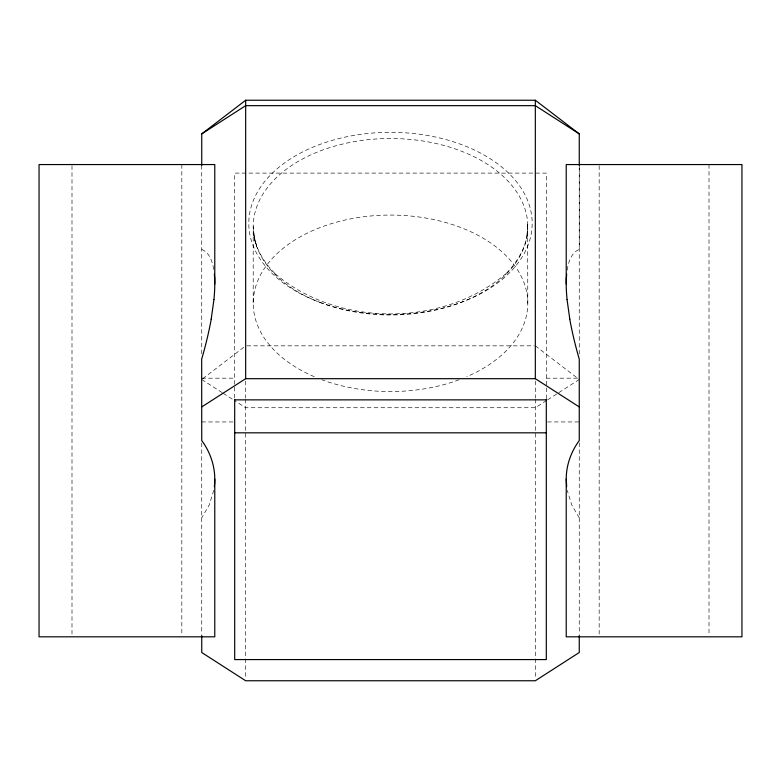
<?xml version="1.0" encoding="UTF-8"?>
<svg xmlns="http://www.w3.org/2000/svg" width="781" height="781" viewBox="0 0 781 781"><rect width="100%" height="100%" fill="white"/><g stroke="black" fill="none" stroke-linecap="round" stroke-linejoin="round"><path stroke-width="0.59" stroke-dasharray="3.9 2.93" d="M567.162 270.177C568.441 262.25 571.116 252.741 579.258 249.393L579.258 165.504L579.258 353.959M213.76 490.38L209.21 505.024L201.742 517.842M202.689 378.756L243.76 347.301M546.573 400.507L535.327 407.731L245.673 407.731L234.427 400.507M547.588 399.852L557.81 393.282M558.825 392.628L579.258 379.488M246.884 345.837L534.116 345.837M201.742 378.18L234.69 378.18M546.309 378.18L579.258 378.18M201.742 421.945L233.509 421.945M547.491 421.945L579.258 421.945M201.742 249.383C209.884 252.741 212.559 262.25 213.838 270.177M201.742 379.488L222.175 392.628M223.19 393.282L233.412 399.852M535.327 345.837L578.311 378.756M579.258 517.842L571.79 505.024L567.24 490.38M527.78 303.311L527.683 223.415L526.902 236.75L527.429 234.183C524.9 249.813 516.143 263.744 504.907 274.648L505.717 273.858C442.681 327.268 338.319 327.268 275.283 273.858L276.093 274.648C264.915 263.744 256.012 249.813 253.571 234.183L256.744 246.62L254.782 240.06L253.21 226.754L253.21 303.311M709.002 164.557L709.002 635.607M599.173 165.777L599.173 635.607M579.258 442.876L579.258 634.318M546.309 398.681L546.309 173.109L234.69 173.109L234.69 399.862M535.327 381.03L535.327 398.017M535.327 399.237L535.327 657.602M535.327 658.822L535.327 678.318M245.673 381.03L245.673 398.017M245.673 399.237L245.673 657.602M245.673 658.822L245.673 678.318M201.742 165.504L201.742 353.959M201.742 442.876L201.742 634.318M181.827 164.557L181.827 635.607M71.998 165.777L71.998 635.607M314.304 376.715A137.29 88.243 0 0 1 287.262 245.146A137.29 88.243 0 0 1 493.738 245.146A137.29 88.243 0 0 1 466.696 376.715M459.13 379.742A137.29 88.243 0 0 1 321.87 379.742M313.552 299.826A137.29 88.243 0 0 0 527.439 233.041A137.29 88.243 0 0 0 330.509 147.375A137.29 88.243 0 0 0 313.552 299.826M319.663 302.257A141.683 91.065 0 0 0 532.173 223.386A141.683 91.065 0 0 0 319.663 144.514A141.683 91.065 0 0 0 319.663 302.257"/><path stroke-width="1.17" d="M211.231 319.253A313.913 170.033 -57.3 0 1 201.674 359.172L201.742 440.552C211.466 453.644 216.386 470.406 214.326 486.661M566.225 283.991L566.225 164.557L741.95 164.557L741.95 636.818L566.225 636.818L566.225 479.202C566.186 465.339 571.057 451.662 579.258 440.552L579.258 359.162A313.903 170.033 57.3 0 1 569.769 319.253M566.362 278.329L566.664 274.18M213.955 299.514L211.173 319.273M201.742 165.504L201.742 133.893L245.673 100.241L535.327 100.241L579.258 133.893L579.258 165.504M201.742 133.893L245.673 105.66L535.327 105.66L579.258 133.893M201.742 406.921L245.673 378.687L535.327 378.687L579.258 406.921M234.69 399.862L546.309 399.862M234.69 432.82L546.309 432.82M569.827 319.273L567.045 299.514M566.674 486.661L566.225 479.202M214.336 274.18L214.55 276.933M579.258 635.529L579.258 652.516L535.327 680.759L245.673 680.759L201.742 652.516L201.742 635.529M546.309 399.706L546.309 659.574L234.69 659.574L234.69 399.706M535.327 100.241L535.327 378.687M245.673 100.241L245.673 378.687M214.775 283.991L214.775 164.557L39.05 164.557L39.05 636.818L214.775 636.818L214.775 479.202M567.084 299.533A167.964 90.986 57.3 0 1 566.303 278.29M214.629 276.884A165.953 89.893 -57.3 0 1 213.906 299.533"/></g></svg>
